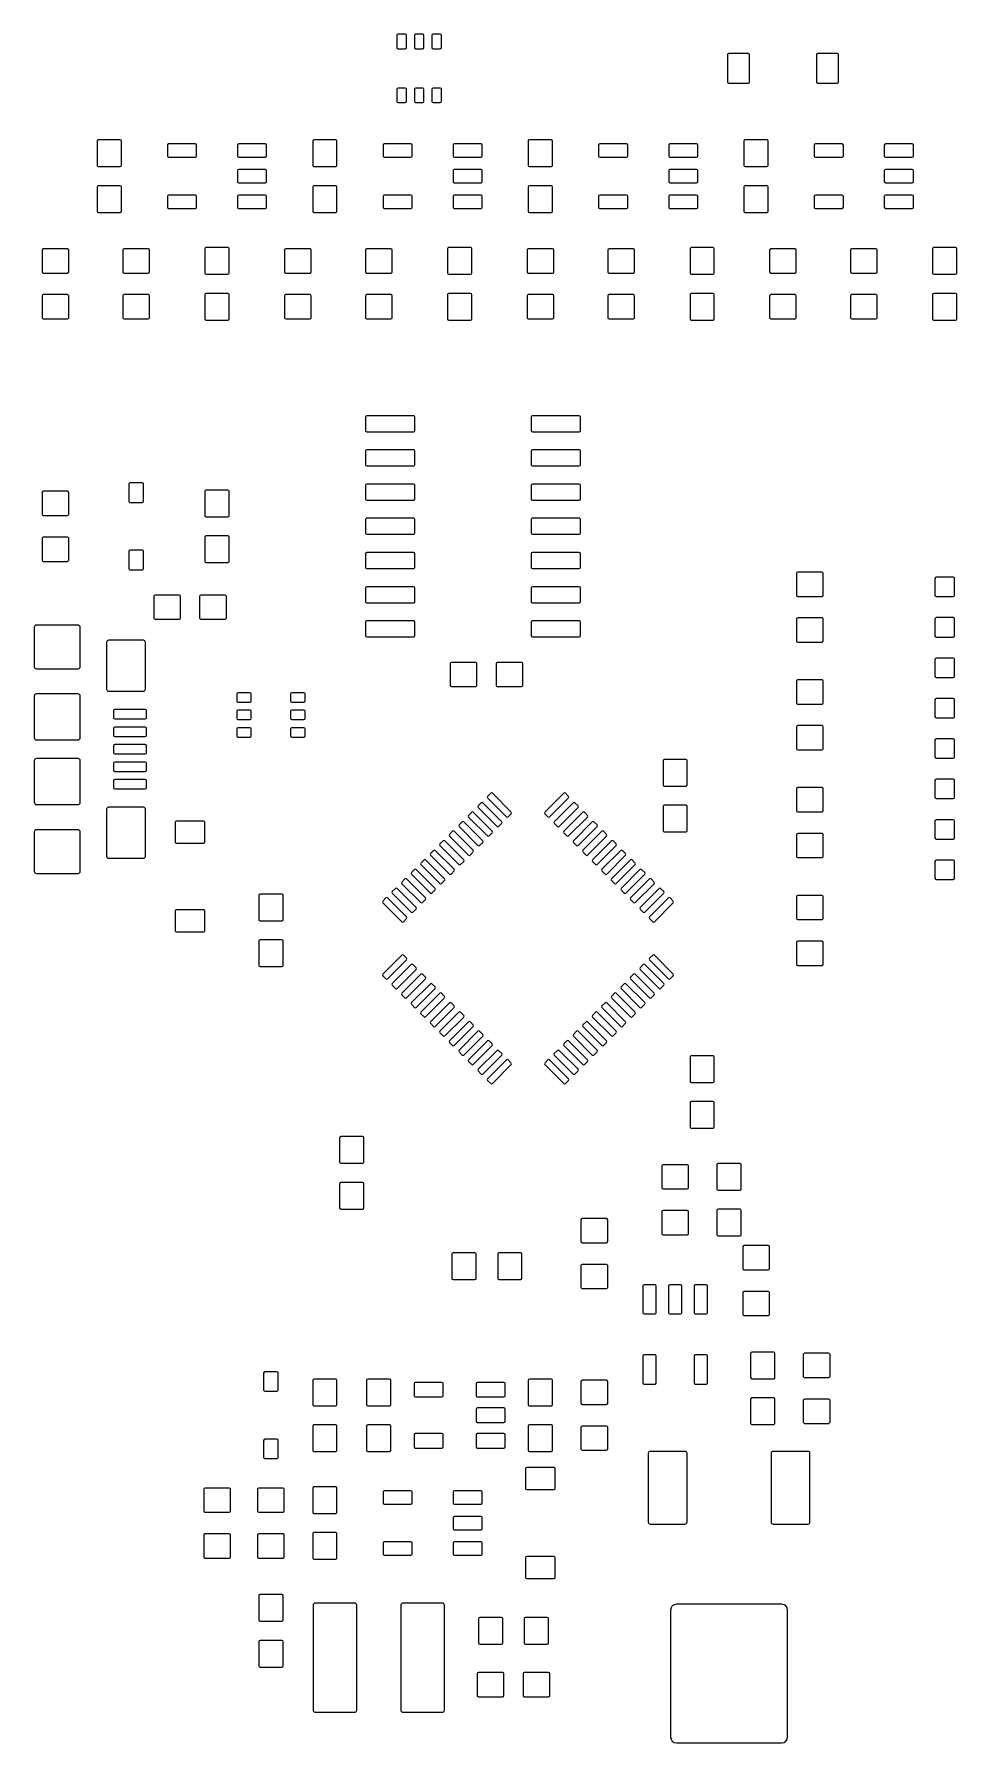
# Model space of a CAD drawing. Extents: x 1.2 to 35.5, y 0.8 to 64.3.
import ezdxf

# ---------------------------------------------------------------- set-up
doc = ezdxf.new("R2010")
doc.units = 0
doc.layers.add('31', color=253, linetype='CONTINUOUS')

# ---------------------------------------------------------------- blocks, each defined once
blk = doc.blocks.new('RECT158400X144000R10')
blk.add_lwpolyline([(0.495, -0.405), (0.495, 0.405, 0.4142), (0.45, 0.45), (-0.45, 0.45, 0.4142), (-0.495, 0.405), (-0.495, -0.405, 0.4142), (-0.45, -0.45), (0.45, -0.45, 0.4142)], format="xyb", close=True)
blk = doc.blocks.new('RECT86400X115200R17')
blk.add_lwpolyline([(0.27, -0.3141), (0.27, 0.3141, 0.4142), (0.2241, 0.36), (-0.2241, 0.36, 0.4142), (-0.27, 0.3141), (-0.27, -0.3141, 0.4142), (-0.2241, -0.36), (0.2241, -0.36, 0.4142)], format="xyb", close=True)
blk = doc.blocks.new('RECT95098X292608R15')
blk.add_lwpolyline([(0.2972, -0.8698), (0.2972, 0.8698, 0.4142), (0.2526, 0.9144), (-0.2526, 0.9144, 0.4142), (-0.2972, 0.8698), (-0.2972, -0.8698, 0.4142), (-0.2526, -0.9144), (0.2526, -0.9144, 0.4142)], format="xyb", close=True)
blk = doc.blocks.new('RECT115200X115200R13')
blk.add_lwpolyline([(0.36, -0.3132), (0.36, 0.3132, 0.4142), (0.3132, 0.36), (-0.3132, 0.36, 0.4142), (-0.36, 0.3132), (-0.36, -0.3132, 0.4142), (-0.3132, -0.36), (0.3132, -0.36, 0.4142)], format="xyb", close=True)
blk = doc.blocks.new('RECT230400X432000R10')
blk.add_lwpolyline([(0.72, -1.278), (0.72, 1.278, 0.4142), (0.648, 1.35), (-0.648, 1.35, 0.4142), (-0.72, 1.278), (-0.72, -1.278, 0.4142), (-0.648, -1.35), (0.648, -1.35, 0.4142)], format="xyb", close=True)
blk = doc.blocks.new('RECT694944X822960R10')
blk.add_lwpolyline([(2.1717, -2.3546), (2.1717, 2.3546, 0.4142), (1.9545, 2.5718), (-1.9545, 2.5718, 0.4142), (-2.1717, 2.3546), (-2.1717, -2.3546, 0.4142), (-1.9545, -2.5718), (1.9545, -2.5718, 0.4142)], format="xyb", close=True)
blk = doc.blocks.new('RECT144000X158400R10')
blk.add_lwpolyline([(0.45, -0.45), (0.45, 0.45, 0.4142), (0.405, 0.495), (-0.405, 0.495, 0.4142), (-0.45, 0.45), (-0.45, -0.45, 0.4142), (-0.405, -0.495), (0.405, -0.495, 0.4142)], format="xyb", close=True)
blk = doc.blocks.new('RECT86400X172800R17')
blk.add_lwpolyline([(0.27, -0.4941), (0.27, 0.4941, 0.4142), (0.2241, 0.54), (-0.2241, 0.54, 0.4142), (-0.27, 0.4941), (-0.27, -0.4941, 0.4142), (-0.2241, -0.54), (0.2241, -0.54, 0.4142)], format="xyb", close=True)
blk = doc.blocks.new('RECT39872X172800R34')
blk.add_lwpolyline([(0.1246, -0.4976), (0.1246, 0.4976, 0.4142), (0.0822, 0.54), (-0.0822, 0.54, 0.4142), (-0.1246, 0.4976), (-0.1246, -0.4976, 0.4142), (-0.0822, -0.54), (0.0822, -0.54, 0.4142)], format="xyb", close=True)
blk = doc.blocks.new('RECT79200X172800R18')
blk.add_lwpolyline([(0.2475, -0.4955), (0.2475, 0.4955, 0.4142), (0.203, 0.54), (-0.203, 0.54, 0.4142), (-0.2475, 0.4955), (-0.2475, -0.4955, 0.4142), (-0.203, -0.54), (0.203, -0.54, 0.4142)], format="xyb", close=True)
blk = doc.blocks.new('RECT259200X273600R10')
blk.add_lwpolyline([(0.81, -0.774), (0.81, 0.774, 0.4142), (0.729, 0.855), (-0.729, 0.855, 0.4142), (-0.81, 0.774), (-0.81, -0.774, 0.4142), (-0.729, -0.855), (0.729, -0.855, 0.4142)], format="xyb", close=True)
blk = doc.blocks.new('RECT273600X273600R10')
blk.add_lwpolyline([(0.855, -0.7695), (0.855, 0.7695, 0.4142), (0.7695, 0.855), (-0.7695, 0.855, 0.4142), (-0.855, 0.7695), (-0.855, -0.7695, 0.4142), (-0.7695, -0.855), (0.7695, -0.855, 0.4142)], format="xyb", close=True)
blk = doc.blocks.new('RECT302400X230400R10')
blk.add_lwpolyline([(0.945, -0.648), (0.945, 0.648, 0.4142), (0.873, 0.72), (-0.873, 0.72, 0.4142), (-0.945, 0.648), (-0.945, -0.648, 0.4142), (-0.873, -0.72), (0.873, -0.72, 0.4142)], format="xyb", close=True)
blk = doc.blocks.new('RECT55872X194400R25')
blk.add_lwpolyline([(0.1746, -0.5639), (0.1746, 0.5639, 0.4142), (0.131, 0.6075), (-0.131, 0.6075, 0.4142), (-0.1746, 0.5639), (-0.1746, -0.5639, 0.4142), (-0.131, -0.6075), (0.131, -0.6075, 0.4142)], format="xyb", close=True)
blk = doc.blocks.new('RECT131040X175680R11')
blk.add_lwpolyline([(0.4095, -0.504), (0.4095, 0.504, 0.4142), (0.3645, 0.549), (-0.3645, 0.549, 0.4142), (-0.4095, 0.504), (-0.4095, -0.504, 0.4142), (-0.3645, -0.549), (0.3645, -0.549, 0.4142)], format="xyb", close=True)
blk = doc.blocks.new('RECT55872X86400R25')
blk.add_lwpolyline([(0.1746, -0.2264), (0.1746, 0.2264, 0.4142), (0.131, 0.27), (-0.131, 0.27, 0.4142), (-0.1746, 0.2264), (-0.1746, -0.2264, 0.4142), (-0.131, -0.27), (0.131, -0.27, 0.4142)], format="xyb", close=True)
blk = doc.blocks.new('RECT648000X259200R10')
blk.add_lwpolyline([(2.025, -0.729), (2.025, 0.729, 0.4142), (1.944, 0.81), (-1.944, 0.81, 0.4142), (-2.025, 0.729), (-2.025, -0.729, 0.4142), (-1.944, -0.81), (1.944, -0.81, 0.4142)], format="xyb", close=True)

msp = doc.modelspace()

# ---------------------------------------------------------------- block references
at = {"layer": '31'}
for name, p in [('RECT55872X86400R25', (14.85, 64)), ('RECT55872X86400R25', (15.5, 64)), ('RECT55872X86400R25', (16.15, 64)), ('RECT131040X175680R11', (27.35, 63)), ('RECT131040X175680R11', (30.65, 63)), ('RECT55872X86400R25', (14.85, 62)), ('RECT55872X86400R25', (15.5, 62)), ('RECT55872X86400R25', (16.15, 62)), ('RECT86400X115200R17', (5, 47.25)), ('RECT86400X115200R17', (5, 44.75)), ('RECT115200X115200R13', (35, 43.75)), ('RECT115200X115200R13', (35, 42.25)), ('RECT158400X144000R10', (17.15, 40.5)), ('RECT158400X144000R10', (18.85, 40.5)), ('RECT115200X115200R13', (35, 40.75)), ('RECT115200X115200R13', (35, 39.25)), ('RECT115200X115200R13', (35, 37.75)), ('RECT115200X115200R13', (35, 36.25)), ('RECT115200X115200R13', (35, 34.75)), ('RECT115200X115200R13', (35, 33.25)), ('RECT144000X158400R10', (17.1652, 18.5366)), ('RECT144000X158400R10', (18.8652, 18.5366)), ('RECT86400X115200R17', (10, 14.25)), ('RECT86400X115200R17', (10, 11.75)), ('RECT144000X158400R10', (18.15, 5)), ('RECT144000X158400R10', (19.85, 5)), ('RECT158400X144000R10', (18.15, 3)), ('RECT158400X144000R10', (19.85, 3))]:
    msp.add_blockref(name, p, dxfattribs=at)
for name, p, rotation in [('RECT158400X144000R10', (4, 59.85), 270), ('RECT158400X144000R10', (12, 59.85), 270), ('RECT158400X144000R10', (20, 59.85), 270), ('RECT158400X144000R10', (28, 59.85), 270), ('RECT79200X172800R18', (6.6999, 59.95), 90), ('RECT79200X172800R18', (9.3001, 59.95), 90), ('RECT79200X172800R18', (14.6999, 59.95), 90), ('RECT79200X172800R18', (17.3001, 59.95), 90), ('RECT79200X172800R18', (22.6999, 59.95), 90), ('RECT79200X172800R18', (25.3001, 59.95), 90), ('RECT79200X172800R18', (30.6999, 59.95), 90), ('RECT79200X172800R18', (33.3001, 59.95), 90), ('RECT79200X172800R18', (9.3001, 59), 90), ('RECT79200X172800R18', (17.3001, 59), 90), ('RECT79200X172800R18', (25.3001, 59), 90), ('RECT79200X172800R18', (33.3001, 59), 90), ('RECT158400X144000R10', (4, 58.15), 270), ('RECT158400X144000R10', (12, 58.15), 270), ('RECT158400X144000R10', (20, 58.15), 270), ('RECT158400X144000R10', (28, 58.15), 270), ('RECT79200X172800R18', (6.6999, 58.05), 90), ('RECT79200X172800R18', (9.3001, 58.05), 90), ('RECT79200X172800R18', (14.6999, 58.05), 90), ('RECT79200X172800R18', (17.3001, 58.05), 90), ('RECT79200X172800R18', (22.6999, 58.05), 90), ('RECT79200X172800R18', (25.3001, 58.05), 90), ('RECT79200X172800R18', (30.6999, 58.05), 90), ('RECT79200X172800R18', (33.3001, 58.05), 90), ('RECT144000X158400R10', (2, 55.85), 90), ('RECT144000X158400R10', (5, 55.85), 90), ('RECT158400X144000R10', (8, 55.85), 270), ('RECT144000X158400R10', (11, 55.85), 90), ('RECT144000X158400R10', (14, 55.85), 90), ('RECT158400X144000R10', (17, 55.85), 270), ('RECT144000X158400R10', (20, 55.85), 90), ('RECT144000X158400R10', (23, 55.85), 90), ('RECT158400X144000R10', (26, 55.85), 270), ('RECT144000X158400R10', (29, 55.85), 90), ('RECT144000X158400R10', (32, 55.85), 90), ('RECT158400X144000R10', (35, 55.85), 270), ('RECT144000X158400R10', (2, 54.15), 90), ('RECT144000X158400R10', (5, 54.15), 90), ('RECT158400X144000R10', (8, 54.15), 270), ('RECT144000X158400R10', (11, 54.15), 90), ('RECT144000X158400R10', (14, 54.15), 90), ('RECT158400X144000R10', (17, 54.15), 270), ('RECT144000X158400R10', (20, 54.15), 90), ('RECT144000X158400R10', (23, 54.15), 90), ('RECT158400X144000R10', (26, 54.15), 270), ('RECT144000X158400R10', (29, 54.15), 90), ('RECT144000X158400R10', (32, 54.15), 90), ('RECT158400X144000R10', (35, 54.15), 270), ('RECT95098X292608R15', (14.4266, 49.81), 90), ('RECT95098X292608R15', (20.5734, 49.81), 90), ('RECT95098X292608R15', (14.4266, 48.54), 90), ('RECT95098X292608R15', (20.5734, 48.54), 90), ('RECT144000X158400R10', (2, 46.85), 270), ('RECT158400X144000R10', (8, 46.85), 90), ('RECT95098X292608R15', (14.4266, 47.27), 90), ('RECT95098X292608R15', (20.5734, 47.27), 90), ('RECT95098X292608R15', (14.4266, 46), 90), ('RECT95098X292608R15', (20.5734, 46), 90), ('RECT144000X158400R10', (2, 45.15), 270), ('RECT158400X144000R10', (8, 45.15), 90), ('RECT95098X292608R15', (14.4266, 44.73), 90), ('RECT95098X292608R15', (20.5734, 44.73), 90), ('RECT144000X158400R10', (30, 43.85), 270), ('RECT158400X144000R10', (6.15, 43), 180), ('RECT158400X144000R10', (7.85, 43), 180), ('RECT95098X292608R15', (14.4266, 43.46), 90), ('RECT95098X292608R15', (20.5734, 43.46), 90), ('RECT144000X158400R10', (30, 42.15), 270), ('RECT259200X273600R10', (2.07, 41.525), 270), ('RECT95098X292608R15', (14.4266, 42.19), 90), ('RECT95098X292608R15', (20.5734, 42.19), 90), ('RECT302400X230400R10', (4.62, 40.825), 270), ('RECT144000X158400R10', (30, 39.85), 90), ('RECT273600X273600R10', (2.07, 38.925), 270), ('RECT55872X86400R25', (9, 39.65), 270), ('RECT55872X86400R25', (11, 39.65), 270), ('RECT55872X194400R25', (4.77, 39.025), 270), ('RECT55872X86400R25', (9, 39), 270), ('RECT55872X86400R25', (11, 39), 270), ('RECT55872X194400R25', (4.77, 38.375), 270), ('RECT55872X86400R25', (9, 38.35), 270), ('RECT55872X86400R25', (11, 38.35), 270), ('RECT144000X158400R10', (30, 38.15), 90), ('RECT55872X194400R25', (4.77, 37.725), 270), ('RECT273600X273600R10', (2.07, 36.525), 270), ('RECT55872X194400R25', (4.77, 37.075), 270), ('RECT158400X144000R10', (25, 36.85), 270), ('RECT55872X194400R25', (4.77, 36.425), 270), ('RECT144000X158400R10', (30, 35.85), 270), ('RECT302400X230400R10', (4.62, 34.625), 270), ('RECT39872X172800R34', (18.1262, 35.2985), 45), ('RECT39872X172800R34', (18.4797, 35.652), 45), ('RECT39872X172800R34', (20.601, 35.652), 135), ('RECT39872X172800R34', (20.9546, 35.2985), 135), ('RECT158400X144000R10', (25, 35.15), 270), ('RECT131040X175680R11', (7, 34.65), 90), ('RECT39872X172800R34', (17.4191, 34.5913), 45), ('RECT39872X172800R34', (17.7726, 34.9449), 45), ('RECT39872X172800R34', (21.3081, 34.9449), 135), ('RECT39872X172800R34', (21.6617, 34.5913), 135), ('RECT259200X273600R10', (2.07, 33.925), 270), ('RECT39872X172800R34', (16.712, 33.8842), 45), ('RECT39872X172800R34', (17.0655, 34.2378), 45), ('RECT39872X172800R34', (22.0153, 34.2378), 135), ('RECT39872X172800R34', (22.3688, 33.8842), 135), ('RECT144000X158400R10', (30, 34.15), 270), ('RECT39872X172800R34', (16.0048, 33.1771), 45), ('RECT39872X172800R34', (16.3584, 33.5307), 45), ('RECT39872X172800R34', (22.7224, 33.5307), 135), ('RECT39872X172800R34', (23.0759, 33.1771), 135), ('RECT39872X172800R34', (15.6513, 32.8236), 45), ('RECT39872X172800R34', (23.4295, 32.8236), 135), ('RECT39872X172800R34', (14.9442, 32.1165), 45), ('RECT39872X172800R34', (15.2977, 32.47), 45), ('RECT39872X172800R34', (23.783, 32.47), 135), ('RECT39872X172800R34', (24.1366, 32.1165), 135), ('RECT131040X175680R11', (7, 31.35), 90), ('RECT158400X144000R10', (10, 31.85), 90), ('RECT39872X172800R34', (14.5906, 31.7629), 45), ('RECT39872X172800R34', (24.4901, 31.7629), 135), ('RECT144000X158400R10', (30, 31.85), 270), ('RECT158400X144000R10', (10, 30.15), 90), ('RECT144000X158400R10', (30, 30.15), 270), ('RECT39872X172800R34', (14.5906, 29.6416), 135), ('RECT39872X172800R34', (24.4901, 29.6416), 45), ('RECT39872X172800R34', (14.9442, 29.288), 135), ('RECT39872X172800R34', (15.2977, 28.9345), 135), ('RECT39872X172800R34', (23.783, 28.9345), 45), ('RECT39872X172800R34', (24.1366, 29.288), 45), ('RECT39872X172800R34', (15.6513, 28.5809), 135), ('RECT39872X172800R34', (16.0048, 28.2274), 135), ('RECT39872X172800R34', (23.0759, 28.2274), 45), ('RECT39872X172800R34', (23.4295, 28.5809), 45), ('RECT39872X172800R34', (16.3584, 27.8738), 135), ('RECT39872X172800R34', (16.712, 27.5203), 135), ('RECT39872X172800R34', (22.3688, 27.5203), 45), ('RECT39872X172800R34', (22.7224, 27.8738), 45), ('RECT39872X172800R34', (17.0655, 27.1667), 135), ('RECT39872X172800R34', (17.4191, 26.8132), 135), ('RECT39872X172800R34', (21.6617, 26.8132), 45), ('RECT39872X172800R34', (22.0153, 27.1667), 45), ('RECT39872X172800R34', (17.7726, 26.4596), 135), ('RECT39872X172800R34', (21.3081, 26.4596), 45), ('RECT39872X172800R34', (18.1262, 26.1061), 135), ('RECT39872X172800R34', (18.4797, 25.7525), 135), ('RECT39872X172800R34', (20.601, 25.7525), 45), ('RECT39872X172800R34', (20.9546, 26.1061), 45), ('RECT158400X144000R10', (26, 25.85), 270), ('RECT158400X144000R10', (26, 24.15), 270), ('RECT158400X144000R10', (13, 22.85), 90), ('RECT144000X158400R10', (25, 21.85), 270), ('RECT158400X144000R10', (27, 21.85), 90), ('RECT158400X144000R10', (13, 21.15), 90), ('RECT144000X158400R10', (22, 19.85), 270), ('RECT144000X158400R10', (25, 20.15), 270), ('RECT158400X144000R10', (27, 20.15), 90), ('RECT144000X158400R10', (28, 18.85), 270), ('RECT144000X158400R10', (22, 18.15), 270), ('RECT79200X172800R18', (24.05, 17.3001), 180), ('RECT79200X172800R18', (25, 17.3001), 180), ('RECT79200X172800R18', (25.95, 17.3001), 180), ('RECT144000X158400R10', (28, 17.15), 270), ('RECT79200X172800R18', (24.05, 14.6999), 180), ('RECT79200X172800R18', (25.95, 14.6999), 180), ('RECT158400X144000R10', (28.25, 14.85), 270), ('RECT144000X158400R10', (30.25, 14.85), 270), ('RECT158400X144000R10', (12, 13.85), 270), ('RECT158400X144000R10', (14, 13.85), 270), ('RECT86400X172800R17', (15.85, 13.95), 270), ('RECT86400X172800R17', (18.15, 13.95), 270), ('RECT158400X144000R10', (20, 13.85), 90), ('RECT144000X158400R10', (22, 13.85), 270), ('RECT158400X144000R10', (28.25, 13.15), 270), ('RECT144000X158400R10', (30.25, 13.15), 270), ('RECT86400X172800R17', (18.15, 13), 270), ('RECT158400X144000R10', (12, 12.15), 270), ('RECT158400X144000R10', (14, 12.15), 270), ('RECT86400X172800R17', (15.85, 12.05), 270), ('RECT86400X172800R17', (18.15, 12.05), 270), ('RECT158400X144000R10', (20, 12.15), 90), ('RECT144000X158400R10', (22, 12.15), 270), ('RECT230400X432000R10', (24.72, 10.31), 180), ('RECT230400X432000R10', (29.28, 10.31), 180), ('RECT131040X175680R11', (20, 10.65), 90), ('RECT144000X158400R10', (8, 9.85), 90), ('RECT144000X158400R10', (10, 9.85), 90), ('RECT158400X144000R10', (12, 9.85), 270), ('RECT79200X172800R18', (14.6999, 9.95), 90), ('RECT79200X172800R18', (17.3001, 9.95), 90), ('RECT79200X172800R18', (17.3001, 9), 90), ('RECT144000X158400R10', (8, 8.15), 90), ('RECT144000X158400R10', (10, 8.15), 90), ('RECT158400X144000R10', (12, 8.15), 270), ('RECT79200X172800R18', (14.6999, 8.05), 90), ('RECT79200X172800R18', (17.3001, 8.05), 90), ('RECT131040X175680R11', (20, 7.35), 90), ('RECT158400X144000R10', (10, 5.85), 90), ('RECT648000X259200R10', (12.375, 4), 90), ('RECT648000X259200R10', (15.625, 4), 90), ('RECT694944X822960R10', (27, 3.412), 180), ('RECT158400X144000R10', (10, 4.15), 90)]:
    msp.add_blockref(name, p, dxfattribs=dict(at, rotation=rotation))

doc.saveas('drawing.dxf')
